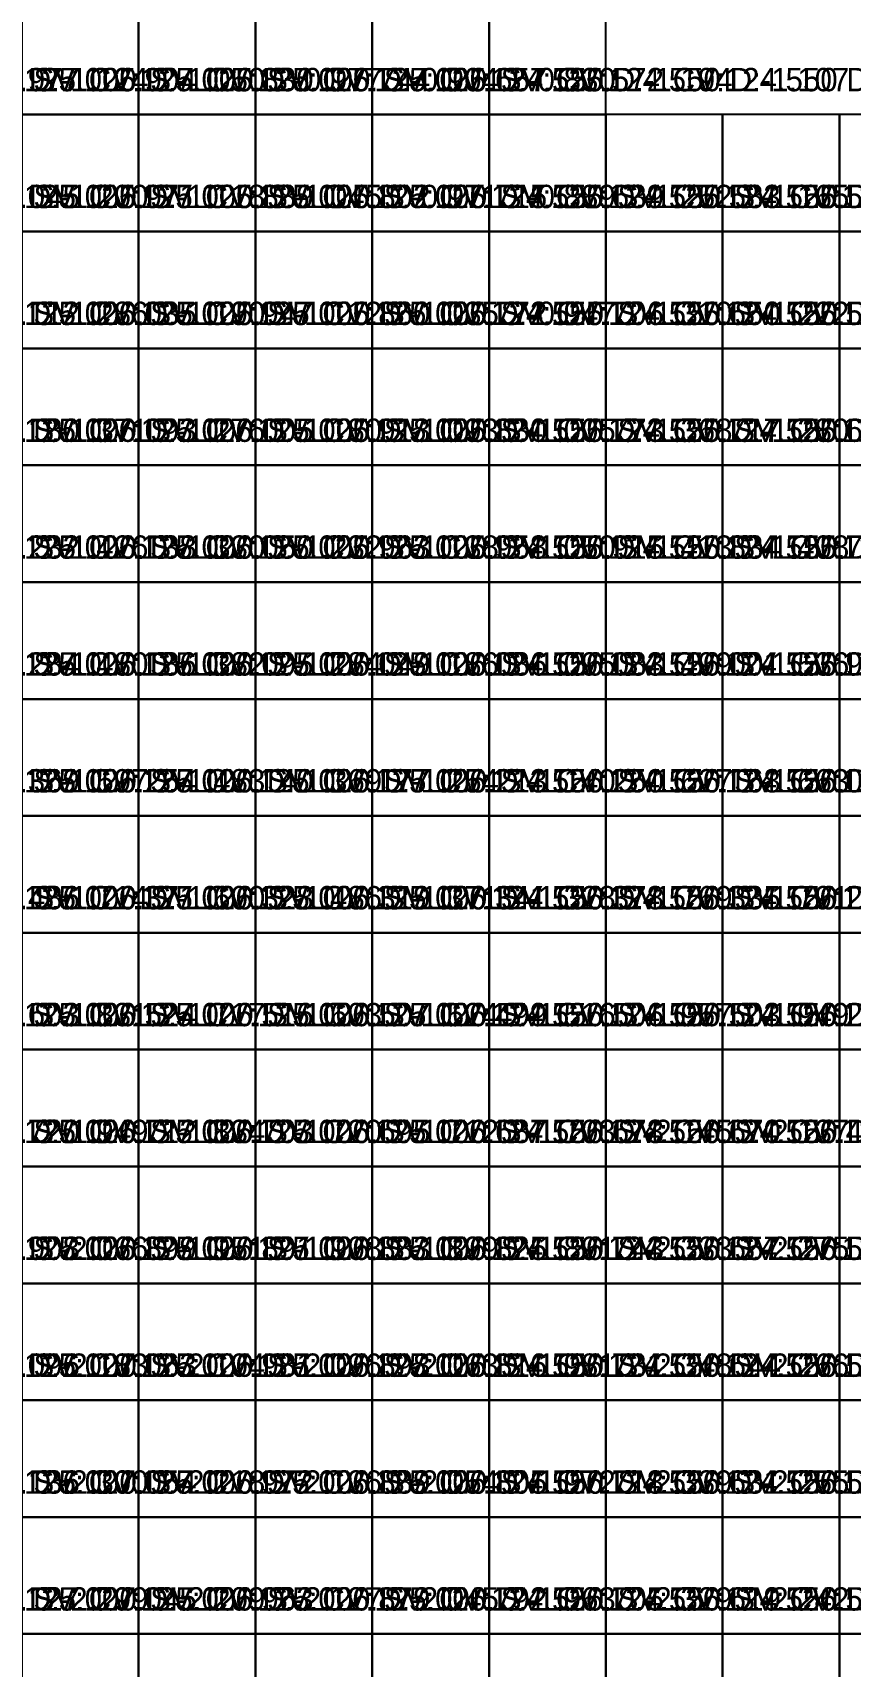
# Model space of a CAD drawing. Header units: metres. Extents: x 287857 to 287981, y 62957 to 63018.
# Drawn here: x 287943.02 to 287950.02, y 62970.55 to 62984.53 of the extents above; entities that cross this region are included whole.
import ezdxf

# ---------------------------------------------------------------- set-up
doc = ezdxf.new("R2010")
doc.units = ezdxf.units.M
doc.layers.add('CORR-CUT', color=7, linetype='Continuous', true_color=0x3b82f6)
doc.layers.add('CORR-DIFF-TXT', color=7, linetype='Continuous', true_color=0xffffff)

msp = doc.modelspace()

# ---------------------------------------------------------------- linework, layer by layer
at = {"layer": 'CORR-CUT'}
for points in [[(287942.925, 62983.831, 125.904), (287943.925, 62983.831, 125.904), (287943.925, 62984.831, 125.904), (287942.925, 62984.831, 125.904), (287942.925, 62983.831, 125.904)], [(287943.925, 62983.831, 125.83), (287944.925, 62983.831, 125.83), (287944.925, 62984.831, 125.83), (287943.925, 62984.831, 125.83), (287943.925, 62983.831, 125.83)], [(287944.925, 62983.831, 125.744), (287945.925, 62983.831, 125.744), (287945.925, 62984.831, 125.744), (287944.925, 62984.831, 125.744), (287944.925, 62983.831, 125.744)], [(287945.925, 62983.831, 125.657), (287946.925, 62983.831, 125.657), (287946.925, 62984.831, 125.657), (287945.925, 62984.831, 125.657), (287945.925, 62983.831, 125.657)], [(287946.925, 62983.831, 125.572), (287947.925, 62983.831, 125.572), (287947.925, 62984.831, 125.572), (287946.925, 62984.831, 125.572), (287946.925, 62983.831, 125.572)], [(287942.925, 62982.831, 125.971), (287943.925, 62982.831, 125.971), (287943.925, 62983.831, 125.971), (287942.925, 62983.831, 125.971), (287942.925, 62982.831, 125.971)], [(287943.925, 62982.831, 125.889), (287944.925, 62982.831, 125.889), (287944.925, 62983.831, 125.889), (287943.925, 62983.831, 125.889), (287943.925, 62982.831, 125.889)], [(287944.925, 62982.831, 125.802), (287945.925, 62982.831, 125.802), (287945.925, 62983.831, 125.802), (287944.925, 62983.831, 125.802), (287944.925, 62982.831, 125.802)], [(287945.925, 62982.831, 125.715), (287946.925, 62982.831, 125.715), (287946.925, 62983.831, 125.715), (287945.925, 62983.831, 125.715), (287945.925, 62982.831, 125.715)], [(287946.925, 62982.831, 125.639), (287947.925, 62982.831, 125.639), (287947.925, 62983.831, 125.639), (287946.925, 62983.831, 125.639), (287946.925, 62982.831, 125.639)], [(287947.925, 62982.831, 125.583), (287948.925, 62982.831, 125.583), (287948.925, 62983.831, 125.583), (287947.925, 62983.831, 125.583), (287947.925, 62982.831, 125.583)], [(287948.925, 62982.831, 125.526), (287949.925, 62982.831, 125.526), (287949.925, 62983.831, 125.526), (287948.925, 62983.831, 125.526), (287948.925, 62982.831, 125.526)], [(287949.925, 62982.831, 125.463), (287950.925, 62982.831, 125.463), (287950.925, 62983.831, 125.463), (287949.925, 62983.831, 125.463), (287949.925, 62982.831, 125.463)], [(287942.925, 62981.831, 126.035), (287943.925, 62981.831, 126.035), (287943.925, 62982.831, 126.035), (287942.925, 62982.831, 126.035), (287942.925, 62981.831, 126.035)], [(287943.925, 62981.831, 125.947), (287944.925, 62981.831, 125.947), (287944.925, 62982.831, 125.947), (287943.925, 62982.831, 125.947), (287943.925, 62981.831, 125.947)], [(287944.925, 62981.831, 125.86), (287945.925, 62981.831, 125.86), (287945.925, 62982.831, 125.86), (287944.925, 62982.831, 125.86), (287944.925, 62981.831, 125.86)], [(287945.925, 62981.831, 125.772), (287946.925, 62981.831, 125.772), (287946.925, 62982.831, 125.772), (287945.925, 62982.831, 125.772), (287945.925, 62981.831, 125.772)], [(287946.925, 62981.831, 125.706), (287947.925, 62981.831, 125.706), (287947.925, 62982.831, 125.706), (287946.925, 62982.831, 125.706), (287946.925, 62981.831, 125.706)], [(287947.925, 62981.831, 125.65), (287948.925, 62981.831, 125.65), (287948.925, 62982.831, 125.65), (287947.925, 62982.831, 125.65), (287947.925, 62981.831, 125.65)], [(287948.925, 62981.831, 125.593), (287949.925, 62981.831, 125.593), (287949.925, 62982.831, 125.593), (287948.925, 62982.831, 125.593), (287948.925, 62981.831, 125.593)], [(287949.925, 62981.831, 125.532), (287950.925, 62981.831, 125.532), (287950.925, 62982.831, 125.532), (287949.925, 62982.831, 125.532), (287949.925, 62981.831, 125.532)], [(287942.925, 62980.831, 126.093), (287943.925, 62980.831, 126.093), (287943.925, 62981.831, 126.093), (287942.925, 62981.831, 126.093), (287942.925, 62980.831, 126.093)], [(287943.925, 62980.831, 126.005), (287944.925, 62980.831, 126.005), (287944.925, 62981.831, 126.005), (287943.925, 62981.831, 126.005), (287943.925, 62980.831, 126.005)], [(287944.925, 62980.831, 125.918), (287945.925, 62980.831, 125.918), (287945.925, 62981.831, 125.918), (287944.925, 62981.831, 125.918), (287944.925, 62980.831, 125.918)], [(287945.925, 62980.831, 125.83), (287946.925, 62980.831, 125.83), (287946.925, 62981.831, 125.83), (287945.925, 62981.831, 125.83), (287945.925, 62980.831, 125.83)], [(287946.925, 62980.831, 125.773), (287947.925, 62980.831, 125.773), (287947.925, 62981.831, 125.773), (287946.925, 62981.831, 125.773), (287946.925, 62980.831, 125.773)], [(287947.925, 62980.831, 125.717), (287948.925, 62980.831, 125.717), (287948.925, 62981.831, 125.717), (287947.925, 62981.831, 125.717), (287947.925, 62980.831, 125.717)], [(287948.925, 62980.831, 125.66), (287949.925, 62980.831, 125.66), (287949.925, 62981.831, 125.66), (287948.925, 62981.831, 125.66), (287948.925, 62980.831, 125.66)], [(287949.925, 62980.831, 125.601), (287950.925, 62980.831, 125.601), (287950.925, 62981.831, 125.601), (287949.925, 62981.831, 125.601), (287949.925, 62980.831, 125.601)], [(287942.925, 62979.831, 126.138), (287943.925, 62979.831, 126.138), (287943.925, 62980.831, 126.138), (287942.925, 62980.831, 126.138), (287942.925, 62979.831, 126.138)], [(287943.925, 62979.831, 126.05), (287944.925, 62979.831, 126.05), (287944.925, 62980.831, 126.05), (287943.925, 62980.831, 126.05), (287943.925, 62979.831, 126.05)], [(287944.925, 62979.831, 125.963), (287945.925, 62979.831, 125.963), (287945.925, 62980.831, 125.963), (287944.925, 62980.831, 125.963), (287944.925, 62979.831, 125.963)], [(287945.925, 62979.831, 125.958), (287946.925, 62979.831, 125.958), (287946.925, 62980.831, 125.958), (287945.925, 62980.831, 125.958), (287945.925, 62979.831, 125.958)], [(287946.925, 62979.831, 125.915), (287947.925, 62979.831, 125.915), (287947.925, 62980.831, 125.915), (287946.925, 62980.831, 125.915), (287946.925, 62979.831, 125.915)], [(287947.925, 62979.831, 125.834), (287948.925, 62979.831, 125.834), (287948.925, 62980.831, 125.834), (287947.925, 62980.831, 125.834), (287947.925, 62979.831, 125.834)], [(287948.925, 62979.831, 125.752), (287949.925, 62979.831, 125.752), (287949.925, 62980.831, 125.752), (287948.925, 62980.831, 125.752), (287948.925, 62979.831, 125.752)], [(287949.925, 62979.831, 125.67), (287950.925, 62979.831, 125.67), (287950.925, 62980.831, 125.67), (287949.925, 62980.831, 125.67), (287949.925, 62979.831, 125.67)], [(287942.925, 62978.831, 126.186), (287943.925, 62978.831, 126.186), (287943.925, 62979.831, 126.186), (287942.925, 62979.831, 126.186), (287942.925, 62978.831, 126.186)], [(287943.925, 62978.831, 126.095), (287944.925, 62978.831, 126.095), (287944.925, 62979.831, 126.095), (287943.925, 62979.831, 126.095), (287943.925, 62978.831, 126.095)], [(287944.925, 62978.831, 126.049), (287945.925, 62978.831, 126.049), (287945.925, 62979.831, 126.049), (287944.925, 62979.831, 126.049), (287944.925, 62978.831, 126.049)], [(287945.925, 62978.831, 126.086), (287946.925, 62978.831, 126.086), (287946.925, 62979.831, 126.086), (287945.925, 62979.831, 126.086), (287945.925, 62978.831, 126.086)], [(287946.925, 62978.831, 126.083), (287947.925, 62978.831, 126.083), (287947.925, 62979.831, 126.083), (287946.925, 62979.831, 126.083), (287946.925, 62978.831, 126.083)], [(287947.925, 62978.831, 126.001), (287948.925, 62978.831, 126.001), (287948.925, 62979.831, 126.001), (287947.925, 62979.831, 126.001), (287947.925, 62978.831, 126.001)], [(287948.925, 62978.831, 125.919), (287949.925, 62978.831, 125.919), (287949.925, 62979.831, 125.919), (287948.925, 62979.831, 125.919), (287948.925, 62978.831, 125.919)], [(287949.925, 62978.831, 125.749), (287950.925, 62978.831, 125.749), (287950.925, 62979.831, 125.749), (287949.925, 62979.831, 125.749), (287949.925, 62978.831, 125.749)], [(287942.925, 62977.831, 126.254), (287943.925, 62977.831, 126.254), (287943.925, 62978.831, 126.254), (287942.925, 62978.831, 126.254), (287942.925, 62977.831, 126.254)], [(287943.925, 62977.831, 126.14), (287944.925, 62977.831, 126.14), (287944.925, 62978.831, 126.14), (287943.925, 62978.831, 126.14), (287943.925, 62977.831, 126.14)], [(287944.925, 62977.831, 126.177), (287945.925, 62977.831, 126.177), (287945.925, 62978.831, 126.177), (287944.925, 62978.831, 126.177), (287944.925, 62977.831, 126.177)], [(287945.925, 62977.831, 126.213), (287946.925, 62977.831, 126.213), (287946.925, 62978.831, 126.213), (287945.925, 62978.831, 126.213), (287945.925, 62977.831, 126.213)], [(287946.925, 62977.831, 126.25), (287947.925, 62977.831, 126.25), (287947.925, 62978.831, 126.25), (287946.925, 62978.831, 126.25), (287946.925, 62977.831, 126.25)], [(287947.925, 62977.831, 126.168), (287948.925, 62977.831, 126.168), (287948.925, 62978.831, 126.168), (287947.925, 62978.831, 126.168), (287947.925, 62977.831, 126.168)], [(287948.925, 62977.831, 126.086), (287949.925, 62977.831, 126.086), (287949.925, 62978.831, 126.086), (287948.925, 62978.831, 126.086), (287948.925, 62977.831, 126.086)], [(287949.925, 62977.831, 125.828), (287950.925, 62977.831, 125.828), (287950.925, 62978.831, 125.828), (287949.925, 62978.831, 125.828), (287949.925, 62977.831, 125.828)], [(287942.925, 62976.831, 126.371), (287943.925, 62976.831, 126.371), (287943.925, 62977.831, 126.371), (287942.925, 62977.831, 126.371), (287942.925, 62976.831, 126.371)], [(287943.925, 62976.831, 126.328), (287944.925, 62976.831, 126.328), (287944.925, 62977.831, 126.328), (287943.925, 62977.831, 126.328), (287943.925, 62976.831, 126.328)], [(287944.925, 62976.831, 126.319), (287945.925, 62976.831, 126.319), (287945.925, 62977.831, 126.319), (287944.925, 62977.831, 126.319), (287944.925, 62976.831, 126.319)], [(287945.925, 62976.831, 126.341), (287946.925, 62976.831, 126.341), (287946.925, 62977.831, 126.341), (287945.925, 62977.831, 126.341), (287945.925, 62976.831, 126.341)], [(287946.925, 62976.831, 126.378), (287947.925, 62976.831, 126.378), (287947.925, 62977.831, 126.378), (287946.925, 62977.831, 126.378), (287946.925, 62976.831, 126.378)], [(287947.925, 62976.831, 126.335), (287948.925, 62976.831, 126.335), (287948.925, 62977.831, 126.335), (287947.925, 62977.831, 126.335), (287947.925, 62976.831, 126.335)], [(287948.925, 62976.831, 126.209), (287949.925, 62976.831, 126.209), (287949.925, 62977.831, 126.209), (287948.925, 62977.831, 126.209), (287948.925, 62976.831, 126.209)], [(287949.925, 62976.831, 125.906), (287950.925, 62976.831, 125.906), (287950.925, 62977.831, 125.906), (287949.925, 62977.831, 125.906), (287949.925, 62976.831, 125.906)], [(287942.925, 62975.831, 126.524), (287943.925, 62975.831, 126.524), (287943.925, 62976.831, 126.524), (287942.925, 62976.831, 126.524), (287942.925, 62975.831, 126.524)], [(287943.925, 62975.831, 126.516), (287944.925, 62975.831, 126.516), (287944.925, 62976.831, 126.516), (287943.925, 62976.831, 126.516), (287943.925, 62975.831, 126.516)], [(287944.925, 62975.831, 126.507), (287945.925, 62975.831, 126.507), (287945.925, 62976.831, 126.507), (287944.925, 62976.831, 126.507), (287944.925, 62975.831, 126.507)], [(287945.925, 62975.831, 126.499), (287946.925, 62975.831, 126.499), (287946.925, 62976.831, 126.499), (287945.925, 62976.831, 126.499), (287945.925, 62975.831, 126.499)], [(287946.925, 62975.831, 126.506), (287947.925, 62975.831, 126.506), (287947.925, 62976.831, 126.506), (287946.925, 62976.831, 126.506), (287946.925, 62975.831, 126.506)], [(287947.925, 62975.831, 126.503), (287948.925, 62975.831, 126.503), (287948.925, 62976.831, 126.503), (287947.925, 62976.831, 126.503), (287947.925, 62975.831, 126.503)], [(287948.925, 62975.831, 126.288), (287949.925, 62975.831, 126.288), (287949.925, 62976.831, 126.288), (287948.925, 62976.831, 126.288), (287948.925, 62975.831, 126.288)], [(287949.925, 62975.831, 125.985), (287950.925, 62975.831, 125.985), (287950.925, 62976.831, 125.985), (287949.925, 62976.831, 125.985), (287949.925, 62975.831, 125.985)], [(287942.925, 62974.831, 126.712), (287943.925, 62974.831, 126.712), (287943.925, 62975.831, 126.712), (287942.925, 62975.831, 126.712), (287942.925, 62974.831, 126.712)], [(287943.925, 62974.831, 126.703), (287944.925, 62974.831, 126.703), (287944.925, 62975.831, 126.703), (287943.925, 62975.831, 126.703), (287943.925, 62974.831, 126.703)], [(287944.925, 62974.831, 126.695), (287945.925, 62974.831, 126.695), (287945.925, 62975.831, 126.695), (287944.925, 62975.831, 126.695), (287944.925, 62974.831, 126.695)], [(287945.925, 62974.831, 126.687), (287946.925, 62974.831, 126.687), (287946.925, 62975.831, 126.687), (287945.925, 62975.831, 126.687), (287945.925, 62974.831, 126.687)], [(287946.925, 62974.831, 126.678), (287947.925, 62974.831, 126.678), (287947.925, 62975.831, 126.678), (287946.925, 62975.831, 126.678), (287946.925, 62974.831, 126.678)], [(287947.925, 62974.831, 126.67), (287948.925, 62974.831, 126.67), (287948.925, 62975.831, 126.67), (287947.925, 62975.831, 126.67), (287947.925, 62974.831, 126.67)], [(287948.925, 62974.831, 126.425), (287949.925, 62974.831, 126.425), (287949.925, 62975.831, 126.425), (287948.925, 62975.831, 126.425), (287948.925, 62974.831, 126.425)], [(287949.925, 62974.831, 126.181), (287950.925, 62974.831, 126.181), (287950.925, 62975.831, 126.181), (287949.925, 62975.831, 126.181), (287949.925, 62974.831, 126.181)], [(287942.925, 62973.831, 126.899), (287943.925, 62973.831, 126.899), (287943.925, 62974.831, 126.899), (287942.925, 62974.831, 126.899), (287942.925, 62973.831, 126.899)], [(287943.925, 62973.831, 126.891), (287944.925, 62973.831, 126.891), (287944.925, 62974.831, 126.891), (287943.925, 62974.831, 126.891), (287943.925, 62973.831, 126.891)], [(287944.925, 62973.831, 126.883), (287945.925, 62973.831, 126.883), (287945.925, 62974.831, 126.883), (287944.925, 62974.831, 126.883), (287944.925, 62973.831, 126.883)], [(287945.925, 62973.831, 126.825), (287946.925, 62973.831, 126.825), (287946.925, 62974.831, 126.825), (287945.925, 62974.831, 126.825), (287945.925, 62973.831, 126.825)], [(287946.925, 62973.831, 126.743), (287947.925, 62973.831, 126.743), (287947.925, 62974.831, 126.743), (287946.925, 62974.831, 126.743), (287946.925, 62973.831, 126.743)], [(287947.925, 62973.831, 126.657), (287948.925, 62973.831, 126.657), (287948.925, 62974.831, 126.657), (287947.925, 62974.831, 126.657), (287947.925, 62973.831, 126.657)], [(287948.925, 62973.831, 126.569), (287949.925, 62973.831, 126.569), (287949.925, 62974.831, 126.569), (287948.925, 62974.831, 126.569), (287948.925, 62973.831, 126.569)], [(287949.925, 62973.831, 126.377), (287950.925, 62973.831, 126.377), (287950.925, 62974.831, 126.377), (287949.925, 62974.831, 126.377), (287949.925, 62973.831, 126.377)], [(287942.925, 62972.831, 127.063), (287943.925, 62972.831, 127.063), (287943.925, 62973.831, 127.063), (287942.925, 62973.831, 127.063), (287942.925, 62972.831, 127.063)], [(287943.925, 62972.831, 126.981), (287944.925, 62972.831, 126.981), (287944.925, 62973.831, 126.981), (287943.925, 62973.831, 126.981), (287943.925, 62972.831, 126.981)], [(287944.925, 62972.831, 126.898), (287945.925, 62972.831, 126.898), (287945.925, 62973.831, 126.898), (287944.925, 62973.831, 126.898), (287944.925, 62972.831, 126.898)], [(287945.925, 62972.831, 126.816), (287946.925, 62972.831, 126.816), (287946.925, 62973.831, 126.816), (287945.925, 62973.831, 126.816), (287945.925, 62972.831, 126.816)], [(287946.925, 62972.831, 126.731), (287947.925, 62972.831, 126.731), (287947.925, 62973.831, 126.731), (287946.925, 62973.831, 126.731), (287946.925, 62972.831, 126.731)], [(287947.925, 62972.831, 126.644), (287948.925, 62972.831, 126.644), (287948.925, 62973.831, 126.644), (287947.925, 62973.831, 126.644), (287947.925, 62972.831, 126.644)], [(287948.925, 62972.831, 126.556), (287949.925, 62972.831, 126.556), (287949.925, 62973.831, 126.556), (287948.925, 62973.831, 126.556), (287948.925, 62972.831, 126.556)], [(287949.925, 62972.831, 126.469), (287950.925, 62972.831, 126.469), (287950.925, 62973.831, 126.469), (287949.925, 62973.831, 126.469), (287949.925, 62972.831, 126.469)], [(287942.925, 62971.831, 127.054), (287943.925, 62971.831, 127.054), (287943.925, 62972.831, 127.054), (287942.925, 62972.831, 127.054), (287942.925, 62971.831, 127.054)], [(287943.925, 62971.831, 126.972), (287944.925, 62971.831, 126.972), (287944.925, 62972.831, 126.972), (287943.925, 62972.831, 126.972), (287943.925, 62971.831, 126.972)], [(287944.925, 62971.831, 126.889), (287945.925, 62971.831, 126.889), (287945.925, 62972.831, 126.889), (287944.925, 62972.831, 126.889), (287944.925, 62971.831, 126.889)], [(287945.925, 62971.831, 126.805), (287946.925, 62971.831, 126.805), (287946.925, 62972.831, 126.805), (287945.925, 62972.831, 126.805), (287945.925, 62971.831, 126.805)], [(287946.925, 62971.831, 126.718), (287947.925, 62971.831, 126.718), (287947.925, 62972.831, 126.718), (287946.925, 62972.831, 126.718), (287946.925, 62971.831, 126.718)], [(287947.925, 62971.831, 126.631), (287948.925, 62971.831, 126.631), (287948.925, 62972.831, 126.631), (287947.925, 62972.831, 126.631), (287947.925, 62971.831, 126.631)], [(287948.925, 62971.831, 126.544), (287949.925, 62971.831, 126.544), (287949.925, 62972.831, 126.544), (287948.925, 62972.831, 126.544), (287948.925, 62971.831, 126.544)], [(287949.925, 62971.831, 126.456), (287950.925, 62971.831, 126.456), (287950.925, 62972.831, 126.456), (287949.925, 62972.831, 126.456), (287949.925, 62971.831, 126.456)], [(287942.925, 62970.831, 127.045), (287943.925, 62970.831, 127.045), (287943.925, 62971.831, 127.045), (287942.925, 62971.831, 127.045), (287942.925, 62970.831, 127.045)], [(287943.925, 62970.831, 126.963), (287944.925, 62970.831, 126.963), (287944.925, 62971.831, 126.963), (287943.925, 62971.831, 126.963), (287943.925, 62970.831, 126.963)], [(287944.925, 62970.831, 126.879), (287945.925, 62970.831, 126.879), (287945.925, 62971.831, 126.879), (287944.925, 62971.831, 126.879), (287944.925, 62970.831, 126.879)], [(287945.925, 62970.831, 126.792), (287946.925, 62970.831, 126.792), (287946.925, 62971.831, 126.792), (287945.925, 62971.831, 126.792), (287945.925, 62970.831, 126.792)], [(287946.925, 62970.831, 126.705), (287947.925, 62970.831, 126.705), (287947.925, 62971.831, 126.705), (287946.925, 62971.831, 126.705), (287946.925, 62970.831, 126.705)], [(287947.925, 62970.831, 126.619), (287948.925, 62970.831, 126.619), (287948.925, 62971.831, 126.619), (287947.925, 62971.831, 126.619), (287947.925, 62970.831, 126.619)], [(287948.925, 62970.831, 126.531), (287949.925, 62970.831, 126.531), (287949.925, 62971.831, 126.531), (287948.925, 62971.831, 126.531), (287948.925, 62970.831, 126.531)], [(287949.925, 62970.831, 126.443), (287950.925, 62970.831, 126.443), (287950.925, 62971.831, 126.443), (287949.925, 62971.831, 126.443), (287949.925, 62970.831, 126.443)], [(287942.925, 62969.831, 127.036), (287943.925, 62969.831, 127.036), (287943.925, 62970.831, 127.036), (287942.925, 62970.831, 127.036), (287942.925, 62969.831, 127.036)], [(287943.925, 62969.831, 126.952), (287944.925, 62969.831, 126.952), (287944.925, 62970.831, 126.952), (287943.925, 62970.831, 126.952), (287943.925, 62969.831, 126.952)], [(287944.925, 62969.831, 126.866), (287945.925, 62969.831, 126.866), (287945.925, 62970.831, 126.866), (287944.925, 62970.831, 126.866), (287944.925, 62969.831, 126.866)], [(287945.925, 62969.831, 126.779), (287946.925, 62969.831, 126.779), (287946.925, 62970.831, 126.779), (287945.925, 62970.831, 126.779), (287945.925, 62969.831, 126.779)], [(287946.925, 62969.831, 126.692), (287947.925, 62969.831, 126.692), (287947.925, 62970.831, 126.692), (287946.925, 62970.831, 126.692), (287946.925, 62969.831, 126.692)], [(287947.925, 62969.831, 126.606), (287948.925, 62969.831, 126.606), (287948.925, 62970.831, 126.606), (287947.925, 62970.831, 126.606), (287947.925, 62969.831, 126.606)], [(287948.925, 62969.831, 126.518), (287949.925, 62969.831, 126.518), (287949.925, 62970.831, 126.518), (287948.925, 62970.831, 126.518), (287948.925, 62969.831, 126.518)], [(287949.925, 62969.831, 126.43), (287950.925, 62969.831, 126.43), (287950.925, 62970.831, 126.43), (287949.925, 62970.831, 126.43), (287949.925, 62969.831, 126.43)]]:
    msp.add_polyline3d(points, dxfattribs=at)

# ---------------------------------------------------------------- texts
at = {"layer": 'CORR-DIFF-TXT'}
for s, p in [('SV:126.124 CV:125.000 D:-1.124', (287940.025, 62984.031, 126.124)), ('SV:126.050 CV:125.000 D:-1.050', (287941.025, 62984.031, 126.05)), ('SV:125.977 CV:125.000 D:-0.977', (287942.025, 62984.031, 125.977)), ('SV:125.904 CV:125.000 D:-0.904', (287943.025, 62984.031, 125.904)), ('SV:125.830 CV:125.000 D:-0.830', (287944.025, 62984.031, 125.83)), ('SV:125.744 CV:124.550 D:-1.194', (287945.025, 62984.031, 125.744)), ('SV:125.657 CV:124.550 D:-1.107', (287946.025, 62984.031, 125.657)), ('SV:125.572 CV:124.550 D:-1.022', (287947.025, 62984.031, 125.572)), ('SV:126.200 CV:125.000 D:-1.200', (287940.025, 62983.031, 126.2)), ('SV:126.118 CV:125.000 D:-1.118', (287941.025, 62983.031, 126.118)), ('SV:126.045 CV:125.000 D:-1.045', (287942.025, 62983.031, 126.045)), ('SV:125.971 CV:125.000 D:-0.971', (287943.025, 62983.031, 125.971)), ('SV:125.889 CV:125.000 D:-0.889', (287944.025, 62983.031, 125.889)), ('SV:125.802 CV:124.550 D:-1.252', (287945.025, 62983.031, 125.802)), ('SV:125.715 CV:124.550 D:-1.165', (287946.025, 62983.031, 125.715)), ('SV:125.639 CV:124.550 D:-1.089', (287947.025, 62983.031, 125.639)), ('SV:125.583 CV:124.550 D:-1.033', (287948.025, 62983.031, 125.583)), ('SV:125.526 CV:124.550 D:-0.976', (287949.025, 62983.031, 125.526)), ('SV:126.286 CV:125.000 D:-1.286', (287940.025, 62982.031, 126.286)), ('SV:126.190 CV:125.000 D:-1.190', (287941.025, 62982.031, 126.19)), ('SV:126.112 CV:125.000 D:-1.112', (287942.025, 62982.031, 126.112)), ('SV:126.035 CV:125.000 D:-1.035', (287943.025, 62982.031, 126.035)), ('SV:125.947 CV:125.000 D:-0.947', (287944.025, 62982.031, 125.947)), ('SV:125.860 CV:124.550 D:-1.310', (287945.025, 62982.031, 125.86)), ('SV:125.772 CV:124.550 D:-1.222', (287946.025, 62982.031, 125.772)), ('SV:125.706 CV:124.550 D:-1.156', (287947.025, 62982.031, 125.706)), ('SV:125.650 CV:124.550 D:-1.100', (287948.025, 62982.031, 125.65)), ('SV:125.593 CV:124.550 D:-1.043', (287949.025, 62982.031, 125.593)), ('SV:126.371 CV:125.000 D:-1.371', (287940.025, 62981.031, 126.371)), ('SV:126.276 CV:125.000 D:-1.276', (287941.025, 62981.031, 126.276)), ('SV:126.180 CV:125.000 D:-1.180', (287942.025, 62981.031, 126.18)), ('SV:126.093 CV:125.000 D:-1.093', (287943.025, 62981.031, 126.093)), ('SV:126.005 CV:125.000 D:-1.005', (287944.025, 62981.031, 126.005)), ('SV:125.918 CV:124.550 D:-1.368', (287945.025, 62981.031, 125.918)), ('SV:125.830 CV:124.550 D:-1.280', (287946.025, 62981.031, 125.83)), ('SV:125.773 CV:124.550 D:-1.223', (287947.025, 62981.031, 125.773)), ('SV:125.717 CV:124.550 D:-1.167', (287948.025, 62981.031, 125.717)), ('SV:125.660 CV:124.550 D:-1.110', (287949.025, 62981.031, 125.66)), ('SV:126.426 CV:125.000 D:-1.426', (287940.025, 62980.031, 126.426)), ('SV:126.330 CV:125.000 D:-1.330', (287941.025, 62980.031, 126.33)), ('SV:126.232 CV:125.000 D:-1.232', (287942.025, 62980.031, 126.232)), ('SV:126.138 CV:125.000 D:-1.138', (287943.025, 62980.031, 126.138)), ('SV:126.050 CV:125.000 D:-1.050', (287944.025, 62980.031, 126.05)), ('SV:125.963 CV:124.550 D:-1.413', (287945.025, 62980.031, 125.963)), ('SV:125.958 CV:124.550 D:-1.408', (287946.025, 62980.031, 125.958)), ('SV:125.915 CV:124.550 D:-1.365', (287947.025, 62980.031, 125.915)), ('SV:125.834 CV:124.550 D:-1.284', (287948.025, 62980.031, 125.834)), ('SV:125.752 CV:124.550 D:-1.202', (287949.025, 62980.031, 125.752)), ('SV:126.480 CV:125.000 D:-1.480', (287940.025, 62979.031, 126.48)), ('SV:126.382 CV:125.000 D:-1.382', (287941.025, 62979.031, 126.382)), ('SV:126.284 CV:125.000 D:-1.284', (287942.025, 62979.031, 126.284)), ('SV:126.186 CV:125.000 D:-1.186', (287943.025, 62979.031, 126.186)), ('SV:126.095 CV:125.000 D:-1.095', (287944.025, 62979.031, 126.095)), ('SV:126.049 CV:124.550 D:-1.499', (287945.025, 62979.031, 126.049)), ('SV:126.086 CV:124.550 D:-1.536', (287946.025, 62979.031, 126.086)), ('SV:126.083 CV:124.550 D:-1.533', (287947.025, 62979.031, 126.083)), ('SV:126.001 CV:124.550 D:-1.451', (287948.025, 62979.031, 126.001)), ('SV:125.919 CV:124.550 D:-1.369', (287949.025, 62979.031, 125.919)), ('SV:126.597 CV:125.000 D:-1.597', (287940.025, 62978.031, 126.597)), ('SV:126.483 CV:125.000 D:-1.483', (287941.025, 62978.031, 126.483)), ('SV:126.369 CV:125.000 D:-1.369', (287942.025, 62978.031, 126.369)), ('SV:126.254 CV:125.000 D:-1.254', (287943.025, 62978.031, 126.254)), ('SV:126.140 CV:125.000 D:-1.140', (287944.025, 62978.031, 126.14)), ('SV:126.177 CV:124.550 D:-1.627', (287945.025, 62978.031, 126.177)), ('SV:126.213 CV:124.550 D:-1.663', (287946.025, 62978.031, 126.213)), ('SV:126.250 CV:124.550 D:-1.700', (287947.025, 62978.031, 126.25)), ('SV:126.168 CV:124.550 D:-1.618', (287948.025, 62978.031, 126.168)), ('SV:126.086 CV:124.550 D:-1.536', (287949.025, 62978.031, 126.086)), ('SV:126.714 CV:125.000 D:-1.714', (287940.025, 62977.031, 126.714)), ('SV:126.600 CV:125.000 D:-1.600', (287941.025, 62977.031, 126.6)), ('SV:126.486 CV:125.000 D:-1.486', (287942.025, 62977.031, 126.486)), ('SV:126.371 CV:125.000 D:-1.371', (287943.025, 62977.031, 126.371)), ('SV:126.328 CV:125.000 D:-1.328', (287944.025, 62977.031, 126.328)), ('SV:126.319 CV:124.550 D:-1.769', (287945.025, 62977.031, 126.319)), ('SV:126.341 CV:124.550 D:-1.791', (287946.025, 62977.031, 126.341)), ('SV:126.378 CV:124.550 D:-1.828', (287947.025, 62977.031, 126.378)), ('SV:126.335 CV:124.550 D:-1.785', (287948.025, 62977.031, 126.335)), ('SV:126.209 CV:124.550 D:-1.659', (287949.025, 62977.031, 126.209)), ('SV:126.831 CV:125.000 D:-1.831', (287940.025, 62976.031, 126.831)), ('SV:126.717 CV:125.000 D:-1.717', (287941.025, 62976.031, 126.717)), ('SV:126.603 CV:125.000 D:-1.603', (287942.025, 62976.031, 126.603)), ('SV:126.524 CV:125.000 D:-1.524', (287943.025, 62976.031, 126.524)), ('SV:126.516 CV:125.000 D:-1.516', (287944.025, 62976.031, 126.516)), ('SV:126.507 CV:124.550 D:-1.957', (287945.025, 62976.031, 126.507)), ('SV:126.499 CV:124.550 D:-1.949', (287946.025, 62976.031, 126.499)), ('SV:126.506 CV:124.550 D:-1.956', (287947.025, 62976.031, 126.506)), ('SV:126.503 CV:124.550 D:-1.953', (287948.025, 62976.031, 126.503)), ('SV:126.288 CV:124.550 D:-1.738', (287949.025, 62976.031, 126.288)), ('SV:126.949 CV:125.000 D:-1.949', (287940.025, 62975.031, 126.949)), ('SV:126.834 CV:125.000 D:-1.834', (287941.025, 62975.031, 126.834)), ('SV:126.720 CV:125.000 D:-1.720', (287942.025, 62975.031, 126.72)), ('SV:126.712 CV:125.000 D:-1.712', (287943.025, 62975.031, 126.712)), ('SV:126.703 CV:125.000 D:-1.703', (287944.025, 62975.031, 126.703)), ('SV:126.695 CV:124.550 D:-2.145', (287945.025, 62975.031, 126.695)), ('SV:126.687 CV:124.550 D:-2.137', (287946.025, 62975.031, 126.687)), ('SV:126.678 CV:124.550 D:-2.128', (287947.025, 62975.031, 126.678)), ('SV:126.670 CV:124.550 D:-2.120', (287948.025, 62975.031, 126.67)), ('SV:126.425 CV:124.550 D:-1.875', (287949.025, 62975.031, 126.425)), ('SV:127.066 CV:125.000 D:-2.066', (287940.025, 62974.031, 127.066)), ('SV:126.951 CV:125.000 D:-1.951', (287941.025, 62974.031, 126.951)), ('SV:126.908 CV:125.000 D:-1.908', (287942.025, 62974.031, 126.908)), ('SV:126.899 CV:125.000 D:-1.899', (287943.025, 62974.031, 126.899)), ('SV:126.891 CV:125.000 D:-1.891', (287944.025, 62974.031, 126.891)), ('SV:126.883 CV:124.550 D:-2.333', (287945.025, 62974.031, 126.883)), ('SV:126.825 CV:124.550 D:-2.275', (287946.025, 62974.031, 126.825)), ('SV:126.743 CV:124.550 D:-2.193', (287947.025, 62974.031, 126.743)), ('SV:126.657 CV:124.550 D:-2.107', (287948.025, 62974.031, 126.657)), ('SV:126.569 CV:124.550 D:-2.019', (287949.025, 62974.031, 126.569)), ('SV:127.183 CV:125.000 D:-2.183', (287940.025, 62973.031, 127.183)), ('SV:127.104 CV:125.000 D:-2.104', (287941.025, 62973.031, 127.104)), ('SV:127.096 CV:125.000 D:-2.096', (287942.025, 62973.031, 127.096)), ('SV:127.063 CV:125.000 D:-2.063', (287943.025, 62973.031, 127.063)), ('SV:126.981 CV:125.000 D:-1.981', (287944.025, 62973.031, 126.981)), ('SV:126.898 CV:124.550 D:-2.348', (287945.025, 62973.031, 126.898)), ('SV:126.816 CV:124.550 D:-2.266', (287946.025, 62973.031, 126.816)), ('SV:126.731 CV:124.550 D:-2.181', (287947.025, 62973.031, 126.731)), ('SV:126.644 CV:124.550 D:-2.094', (287948.025, 62973.031, 126.644)), ('SV:126.556 CV:124.550 D:-2.006', (287949.025, 62973.031, 126.556)), ('SV:127.300 CV:125.000 D:-2.300', (287940.025, 62972.031, 127.3)), ('SV:127.218 CV:125.000 D:-2.218', (287941.025, 62972.031, 127.218)), ('SV:127.136 CV:125.000 D:-2.136', (287942.025, 62972.031, 127.136)), ('SV:127.054 CV:125.000 D:-2.054', (287943.025, 62972.031, 127.054)), ('SV:126.972 CV:125.000 D:-1.972', (287944.025, 62972.031, 126.972)), ('SV:126.889 CV:124.550 D:-2.339', (287945.025, 62972.031, 126.889)), ('SV:126.805 CV:124.550 D:-2.255', (287946.025, 62972.031, 126.805)), ('SV:126.718 CV:124.550 D:-2.168', (287947.025, 62972.031, 126.718)), ('SV:126.631 CV:124.550 D:-2.081', (287948.025, 62972.031, 126.631)), ('SV:126.544 CV:124.550 D:-1.994', (287949.025, 62972.031, 126.544)), ('SV:127.299 CV:125.000 D:-2.299', (287940.025, 62971.031, 127.299)), ('SV:127.209 CV:125.000 D:-2.209', (287941.025, 62971.031, 127.209)), ('SV:127.127 CV:125.000 D:-2.127', (287942.025, 62971.031, 127.127)), ('SV:127.045 CV:125.000 D:-2.045', (287943.025, 62971.031, 127.045)), ('SV:126.963 CV:125.000 D:-1.963', (287944.025, 62971.031, 126.963)), ('SV:126.879 CV:124.550 D:-2.329', (287945.025, 62971.031, 126.879)), ('SV:126.792 CV:124.550 D:-2.242', (287946.025, 62971.031, 126.792)), ('SV:126.705 CV:124.550 D:-2.155', (287947.025, 62971.031, 126.705)), ('SV:126.619 CV:124.550 D:-2.069', (287948.025, 62971.031, 126.619)), ('SV:126.531 CV:124.550 D:-1.981', (287949.025, 62971.031, 126.531))]:
    msp.add_text(s, height=0.2, dxfattribs=at).set_placement(p)

doc.saveas('drawing.dxf')
